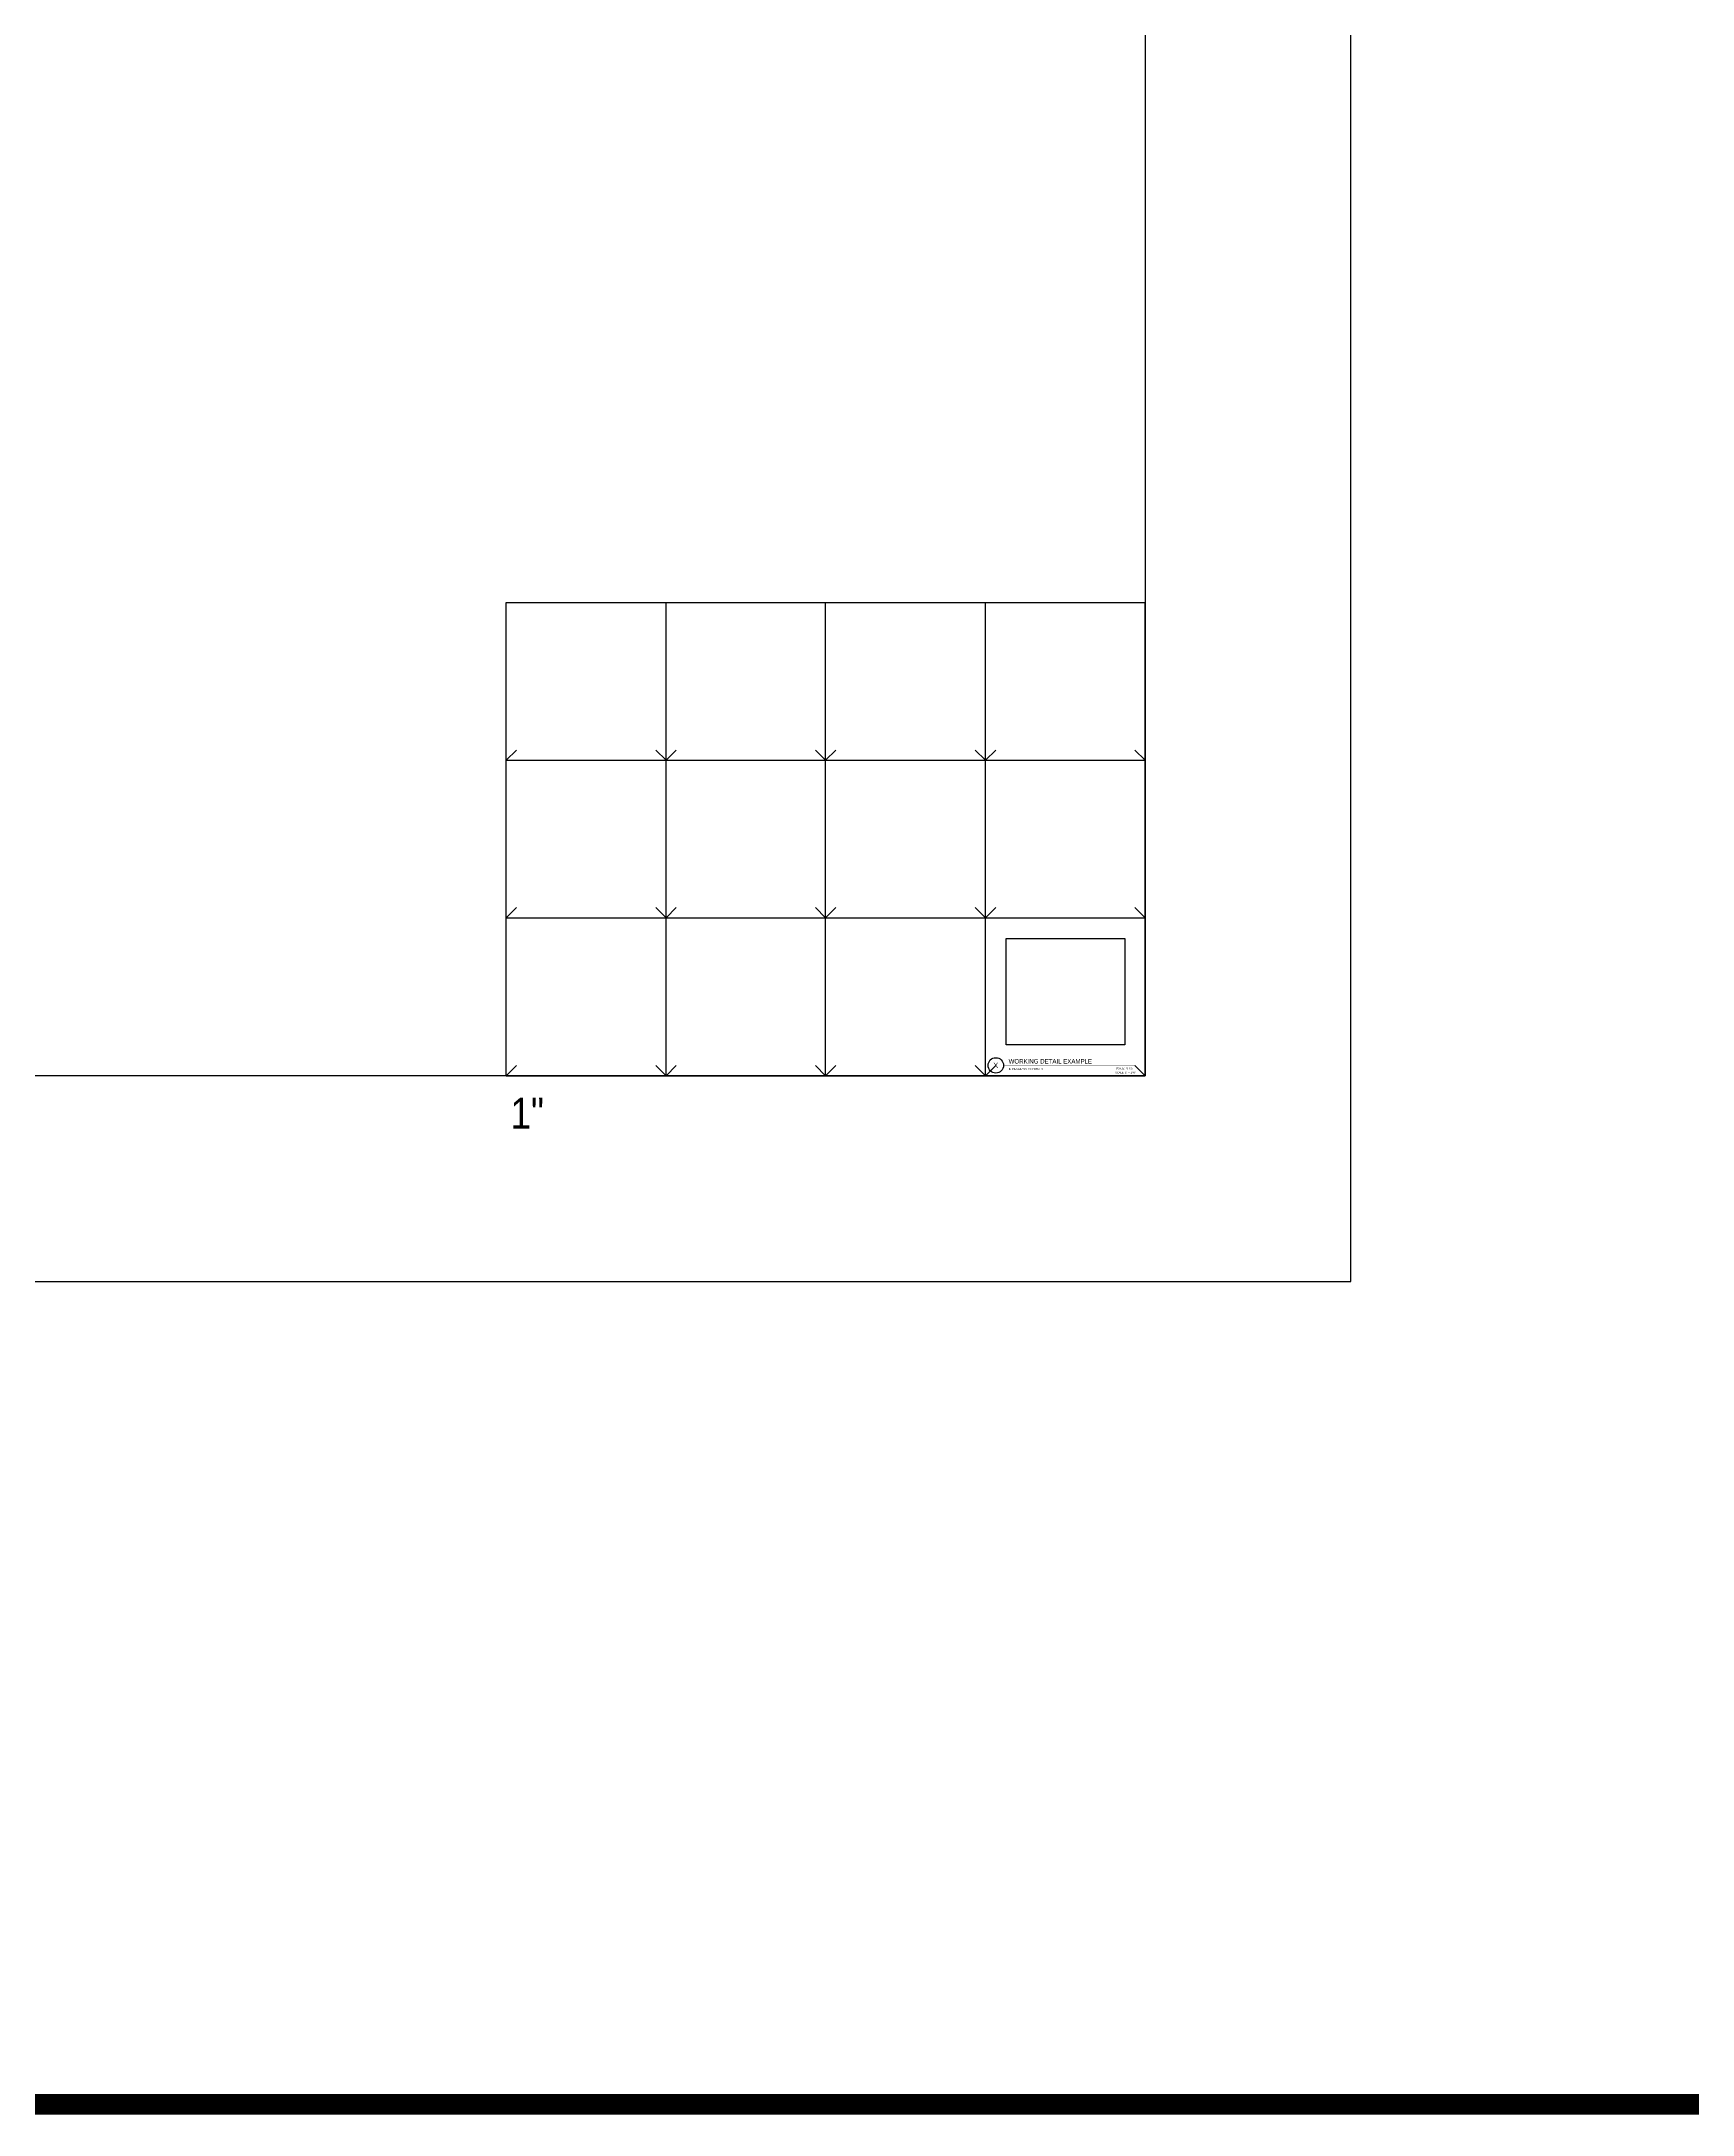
# Model space of a CAD drawing. Header units: inches. Extents: x -16404 to 14624, y -1591 to 16152.
# Drawn here: x -10492 to -9529, y -6 to 1203 of the extents above; entities that cross this region are included whole.
import ezdxf
from ezdxf import colors
from ezdxf.entities.mleader import LeaderData, LeaderLine
from ezdxf.enums import TextEntityAlignment as Align
from ezdxf.math import Vec2, Vec3

# ---------------------------------------------------------------- set-up
doc = ezdxf.new("R2010")
doc.units = ezdxf.units.IN
doc.header["$LTSCALE"] = 24
doc.header["$MEASUREMENT"] = 0
doc.linetypes.add('DASHED2', pattern=[0.375, 0.25, -0.125])
doc.layers.get('0').update_dxf_attribs({"linetype": 'CONTINUOUS'})
doc.layers.add('DESIGNER COMMENTS', color=221, linetype='CONTINUOUS', plot=False)
doc.layers.add('S-ANNO-GRID-NONPLOT', color=251, linetype='CONTINUOUS', plot=False)
doc.layers.add('S-ANNO-NOTE', color=4, linetype='CONTINUOUS')
doc.styles.add('Arial', font='arial.ttf', dxfattribs={"width": 0.85})

# ---------------------------------------------------------------- blocks, each defined once
blk = doc.blocks.new('_Open90')
at = {"color": 0, "linetype": 'ByBlock', "lineweight": -2}
for p, q in [((0, 0), (-1, 0)), ((-0.5, 0.5), (0, 0)), ((0, 0), (-0.5, -0.5))]:
    blk.add_line(p, q, dxfattribs=at)
blk = doc.blocks.new('Se_24x36_DETAILS_GRID')
for p, q in [((0, 23), (7.77, 23)), ((0, 15.33), (0, 23)), ((7.77, 23), (15.53, 23)), ((7.77, 15.33), (7.77, 23)), ((15.53, 23), (23.3, 23)), ((15.53, 15.33), (15.53, 23)), ((23.3, 23), (31.07, 23)), ((23.3, 15.33), (23.3, 23)), ((31.07, 15.33), (31.07, 23)), ((0, 15.33), (0.5, 15.83)), ((0, 15.33), (7.77, 15.33)), ((0, 7.67), (0, 15.33)), ((7.77, 15.33), (8.27, 15.83)), ((7.77, 15.33), (15.53, 15.33)), ((7.77, 7.67), (7.77, 15.33)), ((15.53, 15.33), (16.03, 15.83)), ((15.53, 15.33), (23.3, 15.33)), ((15.53, 7.67), (15.53, 15.33)), ((23.3, 15.33), (23.8, 15.83)), ((23.3, 15.33), (31.07, 15.33)), ((23.3, 7.67), (23.3, 15.33)), ((31.07, 7.67), (31.07, 15.33)), ((0, 7.67), (0.5, 8.17)), ((7.77, 7.67), (8.27, 8.17)), ((15.53, 7.67), (16.03, 8.17)), ((23.3, 7.67), (23.8, 8.17)), ((0, 7.67), (7.77, 7.67)), ((0, 0), (0, 7.67)), ((7.77, 7.67), (15.53, 7.67)), ((7.77, 0), (7.77, 7.67)), ((15.53, 7.67), (23.3, 7.67)), ((15.53, 0), (15.53, 7.67)), ((23.3, 7.67), (31.07, 7.67)), ((23.3, 0), (23.3, 7.67)), ((31.07, 0), (31.07, 7.67)), ((0, 0), (0.5, 0.5)), ((0, 0), (7.77, 0)), ((7.77, 0), (8.27, 0.5)), ((7.77, 0), (15.53, 0)), ((15.53, 0), (16.03, 0.5)), ((15.53, 0), (23.3, 0)), ((23.3, 0), (23.8, 0.5)), ((23.3, 0), (31.07, 0))]:
    blk.add_line(p, q)
at = {"linetype": 'DASHED2', "ltscale": 0.5}
for p, q in [((7.77, 15.33), (7.27, 15.83)), ((15.53, 15.33), (15.03, 15.83)), ((23.3, 15.33), (22.8, 15.83)), ((31.07, 15.33), (30.57, 15.83)), ((7.77, 7.67), (7.27, 8.17)), ((15.53, 7.67), (15.03, 8.17)), ((23.3, 7.67), (22.8, 8.17)), ((31.07, 7.67), (30.57, 8.17)), ((7.77, 0), (7.27, 0.5)), ((15.53, 0), (15.03, 0.5)), ((23.3, 0), (22.8, 0.5)), ((31.07, 0), (30.57, 0.5))]:
    blk.add_line(p, q, dxfattribs=at)
blk = doc.blocks.new('*U312')
at = {"const_width": 0.188}
for points in [[(-4.5, 0, -1), (4.5, 0, 3.732051)], [(-4.5, 0, 1), (4.5, 0, -3.732051)]]:
    blk.add_lwpolyline(points, format="xyb", dxfattribs=at)
blk.add_lwpolyline([(4.5, 0), (81.2, 0)], dxfattribs=at)
blk.add_circle((0, 0), 4.5)
at = {"style": 'Arial', "width": 0.85}
blk.add_attdef('#', text='', height=3, dxfattribs=at).set_placement((0, 0), align=Align.MIDDLE_CENTER)
for tag, p in [('DWG_TITLE_1', (7.5, 6.2)), ('DWG_TITLE_2', (7.5, 2.4))]:
    blk.add_attdef(tag, text='', height=2.62, dxfattribs=at).set_placement(p, align=Align.MIDDLE_LEFT)
blk.add_attdef('SCALE', text='', height=1.12, dxfattribs=at).set_placement((80.1, -1.1), align=Align.TOP_RIGHT)

msp = doc.modelspace()

# ---------------------------------------------------------------- linework, layer by layer
at = {"color": 2, "const_width": 12}
msp.add_lwpolyline([(-16398.26811, 9600), (-2578.46748, 9600), (-2578.46748, 0), (-16398.26811, 0)], close=True, dxfattribs=at)
at = {"layer": 'DESIGNER COMMENTS'}
for points in [[(-12583.31796, 2280), (-12583.31796, 480), (-9728.3678, 480), (-9728.3678, 2280)], [(-9929.5769, 680), (-9860.3678, 680), (-9860.3678, 618), (-9929.5769, 618)]]:
    msp.add_lwpolyline(points, close=True, dxfattribs=at)
at = {"layer": 'S-ANNO-GRID-NONPLOT'}
msp.add_lwpolyline([(-9848.3678, 600), (-12463.31796, 600), (-12463.31796, 2160), (-9848.3678, 2160)], close=True, dxfattribs=at)

# ---------------------------------------------------------------- block references
at = {"layer": 'S-ANNO-GRID-NONPLOT', "xscale": 12, "yscale": 12, "zscale": 12}
msp.add_blockref('Se_24x36_DETAILS_GRID', (-10221.20419, 600), dxfattribs=at)
at = {"layer": 'S-ANNO-NOTE'}
msp.add_blockref('*U312', (-9935.5769, 606), dxfattribs=at).add_auto_attribs({'#': 'X', 'DWG_TITLE_2': 'WORKING DETAIL EXAMPLE', 'SCALE': 'SCALE: N.T.S.'})

# ---------------------------------------------------------------- texts
at = {"layer": 'DESIGNER COMMENTS', "char_height": 1.125, "style": 'Arial'}
for s, insert, width, attachment_point in [('\\A1;IN PROGRESS BY: INITIALS', (-9928.03987, 604.41174), 21.6485328, 1), ('\\A1;SCALE: 1{\\H1x;" = 1\'-0"}', (-9853.9294, 602.375), 19.68745, 3)]:
    msp.add_mtext(s, dxfattribs=dict(at, insert=insert, width=width, attachment_point=attachment_point))
at = {"layer": 'S-ANNO-GRID-NONPLOT', "color": 191, "insert": (-10218.65604, 587.1091), "char_height": 18, "width": 59.0975878, "attachment_point": 1, "style": 'Arial'}
msp.add_mtext('\\A1;1"', dxfattribs=at)

# ---------------------------------------------------------------- leaders
at = {"layer": 'DESIGNER COMMENTS'}
ml = msp.add_multileader_mtext('Standard', dxfattribs=at)
ml.set_content('\\A1;{\\C256;Se 30"x42" GENERAL NOTES VIEWPORT 1:1 SCALE}', color=4, style='Arial')
ml.set_leader_properties(color=256)
ml.set_arrow_properties(name='OPEN90')
ml.build(insert=Vec2(0, 0))
ml.multileader.update_dxf_attribs({"dogleg_length": 0.36, "arrow_head_size": 10.5, "scale": 96})
ctx = ml.context
ctx.base_point, ctx.scale, ctx.char_height, ctx.arrow_head_size, ctx.landing_gap_size, ctx.plane_origin = Vec3(6284.29961, 128.59824), 96, 12, 10.5, 8.64, Vec3(6566.22064, 391.83493)
ctx.text_align_type = 2
notes = []
notes.append((ctx, [(0, (1, 1, 0), (6535.06533, 128.59824), (-1, 0), 12, [(0, [(6535.06533, 29)], 0, [])])]))
ctx.mtext.insert, ctx.mtext.width, ctx.mtext.defined_height, ctx.mtext.alignment, ctx.mtext.flow_direction = Vec3(6486.99009, 134.70056), 228.37506, 57.00193, 3, 5
for ctx, leaders in notes:
    for number, flags, end, landing, length, lines in leaders:
        leader = LeaderData()
        leader.index, (leader.has_last_leader_line, leader.has_dogleg_vector, leader.attachment_direction) = number, flags
        leader.last_leader_point, leader.dogleg_vector, leader.dogleg_length = Vec3(end), Vec3(landing), length
        for number, points, colour, breaks in lines:
            line = LeaderLine()
            line.index, line.vertices, line.color, line.breaks = number, Vec3.list(points), colors.encode_raw_color(colour), breaks
            leader.lines.append(line)
        ctx.leaders.append(leader)

doc.saveas('drawing.dxf')
